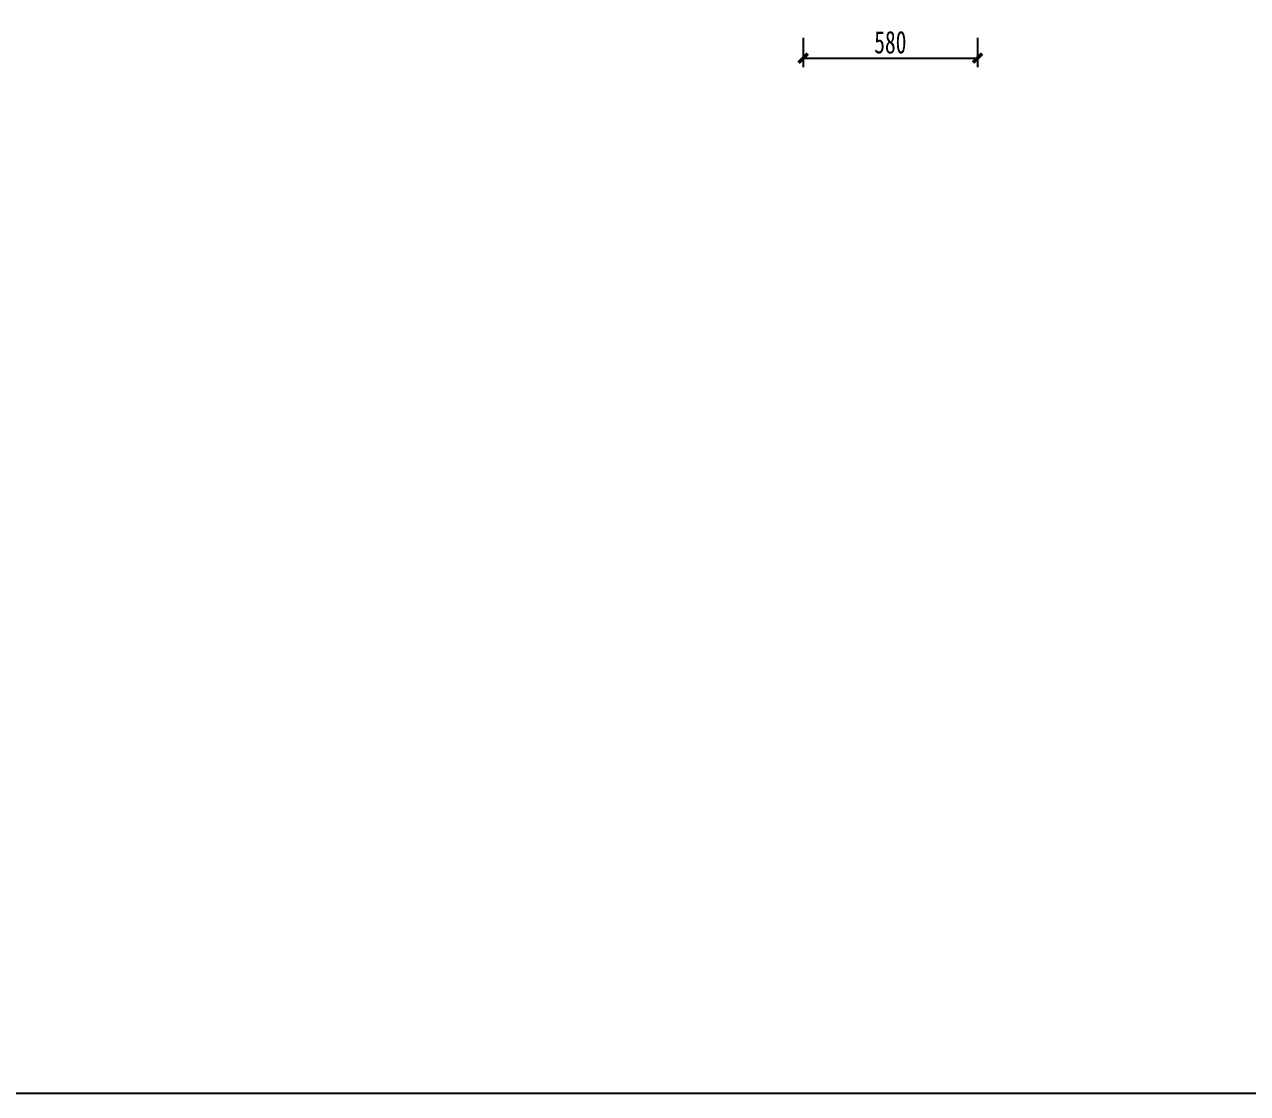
# Model space of a CAD drawing. Header units: millimetres. Extents: x 3104083 to 3173399, y -3165492 to -3044687.
# Drawn here: x 3140853 to 3144922, y -3104242 to -3100686 of the extents above; entities that cross this region are included whole.
import ezdxf

# ---------------------------------------------------------------- set-up
doc = ezdxf.new("R2010")
doc.units = ezdxf.units.MM
doc.header["$LTSCALE"] = 500
doc.header["$MEASUREMENT"] = 0
doc.header["$PDMODE"] = 2
doc.layers.get('0').update_dxf_attribs({"linetype": 'CONTINUOUS'})
doc.layers.get('DEFPOINTS').update_dxf_attribs({"linetype": 'CONTINUOUS'})
doc.layers.add('D-节点尺寸', color=5, linetype='CONTINUOUS')
doc.layers.add('P-完成面', color=3, linetype='CONTINUOUS')
doc.styles.add('DIM', font='SimSun.ttf', dxfattribs={"width": 0.7})
doc.dimstyles.new('30', dxfattribs={"dimscale": 30, "dimtxt": 2.5, "dimasz": 1, "dimexe": 1, "dimexo": 1, "dimgap": 0.5, "dimtad": 1, "dimdec": 0, "dimzin": 0, "dimdsep": 46, "dimtxsty": 'DIM', "dimblk": 'ARCHTICK', "dimcen": 0, "dimclrd": 5, "dimclre": 5, "dimclrt": 35, "dimadec": 0, "dimazin": 0, "dimtfac": 0.5, "dimtdec": 0, "dimtix": 1, "dimtmove": 2, "dimatfit": 2, "dimldrblk": 'A', "dimfxl": 0, "dimtolj": 1, "dimtzin": 0, "dimlwd": -1, "dimlwe": -1, "dimarcsym": 0})

# ---------------------------------------------------------------- blocks, each defined once
blk = doc.blocks.new('_ArchTick')
at = {"color": 0, "linetype": 'ByBlock', "const_width": 0.4}
blk.add_lwpolyline([(-0.5, -0.5), (0.5, 0.5)], dxfattribs=at)
blk = doc.blocks.new('*D1599')
at = {"layer": 'DEFPOINTS', "color": 0, "ltscale": 100}
for p in [(3143443.3, -3100699.7), (3144023.3, -3100699.7), (3144023.3, -3100797.6)]:
    blk.add_point(p, dxfattribs=at)
at = {"layer": 'P-完成面', "color": 5, "ltscale": 100}
for p, q in [((3143443.3, -3100729.7), (3143443.3, -3100827.6)), ((3144023.3, -3100729.7), (3144023.3, -3100827.6)), ((3143443.3, -3100797.6), (3144023.3, -3100797.6))]:
    blk.add_line(p, q, dxfattribs=at)
at = {"layer": 'P-完成面', "color": 5, "ltscale": 100, "xscale": 30, "yscale": 30, "zscale": 30, "rotation": 180}
blk.add_blockref('_ArchTick', (3143443.3, -3100797.6), dxfattribs=at)
at = {"layer": 'P-完成面', "color": 5, "ltscale": 100, "xscale": 30, "yscale": 30, "zscale": 30}
blk.add_blockref('_ArchTick', (3144023.3, -3100797.6), dxfattribs=at)
at = {"layer": 'P-完成面', "color": 35, "ltscale": 100, "insert": (3143733.3, -3100745.1), "char_height": 75, "attachment_point": 5, "style": 'DIM'}
blk.add_mtext('\\A1;580', dxfattribs=at)
blk = doc.blocks.new('A')
for p, q in [((-1.44, 1.15), (-1.09, 1.44)), ((-1.09, 1.44), (0, 0)), ((-0.37, 0), (-2.13, 0)), ((-1.44, 1.15), (-0.37, 0)), ((-1.44, -1.15), (-0.37, 0)), ((-1.09, -1.44), (0, 0)), ((-1.44, -1.15), (-1.09, -1.44))]:
    blk.add_line(p, q)
for points in [[(-1.44, 1.15), (-1.09, 1.44), (-0.37, 0), (0, 0)], [(-1.44, -1.15), (-1.09, -1.44), (-0.37, 0), (0, 0)]]:
    blk.add_solid(points)

msp = doc.modelspace()

# ---------------------------------------------------------------- linework, layer by layer
at = {"layer": 'D-节点尺寸', "color": 251, "ltscale": 100}
msp.add_lwpolyline([(3104083.146, -3089412.111), (3173399.353, -3089412.111), (3173399.353, -3104241.752), (3104083.146, -3104241.752)], close=True, dxfattribs=at)

# ---------------------------------------------------------------- dimensions: what is measured, and where the dimension line sits
at = {"layer": 'P-完成面', "color": 251, "ltscale": 100}
dim = msp.add_linear_dim(base=(3144023.257, -3100797.562), p1=(3143443.257, -3100699.707), p2=(3144023.257, -3100699.707), dimstyle='30', dxfattribs=at)
dim.commit()
dim.dimension.update_dxf_attribs({"geometry": '*D1599', "text_midpoint": (3143733.257, -3100745.062)})

doc.saveas('drawing.dxf')
